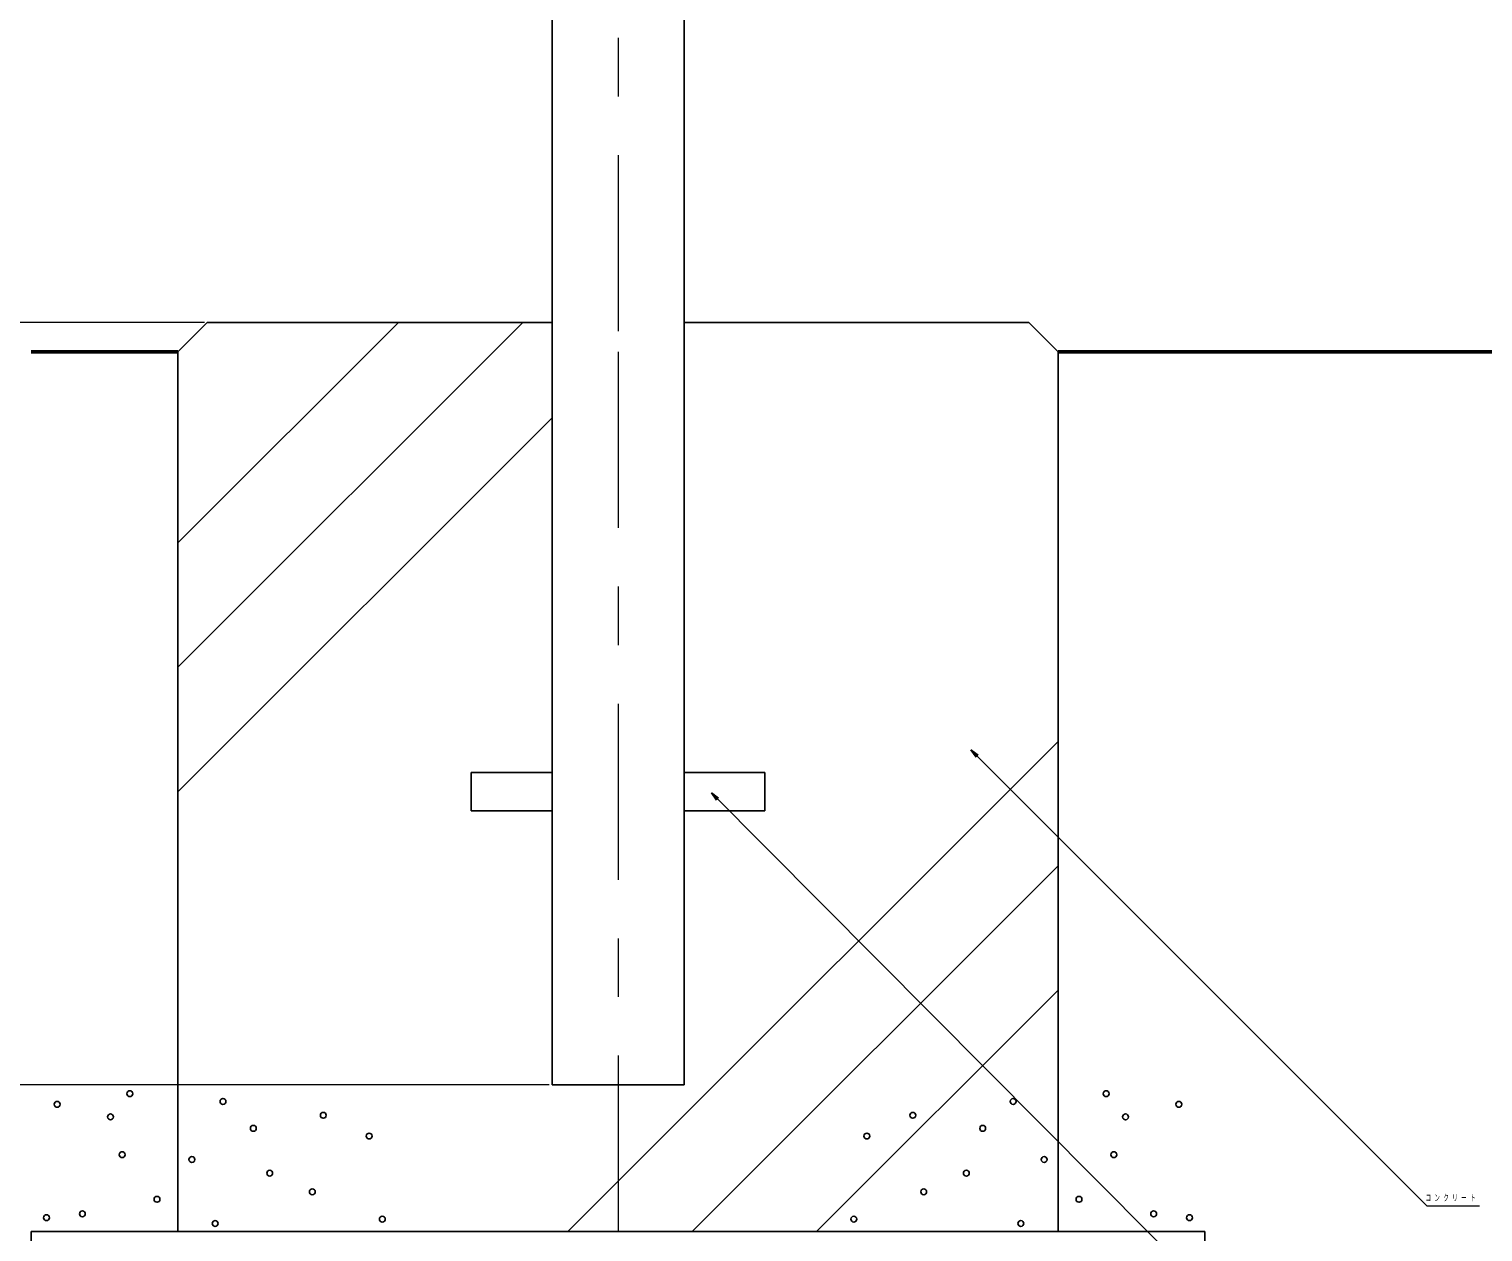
# Model space of a CAD drawing. Units: millimetres on the paper, scale 1:20. Extents: x -385 to 0, y 0 to 267.
# Drawn here: x -285.96 to -261.18, y 101.44 to 121.94 of the extents above; entities that cross this region are included whole.
import ezdxf

# ---------------------------------------------------------------- set-up
doc = ezdxf.new("R2010")
doc.units = ezdxf.units.MM
doc.linetypes.add('USER2', pattern=[6, 3, -1, 1, -1])
doc.layers.add('1_20', color=7, linetype='Continuous', lineweight=25)
doc.styles.add('ＭＳ ゴシック', font='')
doc.styles.get('ＭＳ ゴシック').set_extended_font_data('MS Gothic')

msp = doc.modelspace()

# ---------------------------------------------------------------- linework, layer by layer
at = {"layer": '1_20', "color": 4, "linetype": 'USER2', "lineweight": 13}
msp.add_line((-275.925, 131.788), (-275.925, 116.44), dxfattribs=at)
msp.add_line((-275.925, 131.788), (-275.925, 116.44), dxfattribs=at)
at = {"layer": '1_20', "color": 4}
for p, q in [((-277.05, 130.39), (-277.05, 116.94)), ((-274.8, 130.39), (-274.8, 116.94))]:
    msp.add_line(p, q, dxfattribs=at)
at = {"layer": '1_20', "lineweight": 13}
for p, q in [((-283.925, 116.94), (-296.925, 116.94)), ((-282.975, 116.94), (-295.975, 116.94)), ((-283.425, 113.183), (-279.667, 116.94)), ((-283.425, 111.061), (-277.546, 116.94)), ((-283.425, 108.94), (-277.05, 115.315)), ((-275.925, 102.298), (-268.425, 109.798)), ((-274.661, 101.44), (-268.425, 107.677)), ((-272.54, 101.44), (-268.425, 105.555)), ((-278.05, 103.94), (-296.925, 103.94)), ((-277.1, 103.94), (-295.975, 103.94)), ((-276.783, 101.44), (-275.925, 102.298))]:
    msp.add_line(p, q, dxfattribs=at)
at = {"layer": '1_20'}
for p, q in [((-282.925, 116.94), (-283.425, 116.44)), ((-282.925, 116.94), (-277.05, 116.94)), ((-277.05, 103.94), (-277.05, 116.94)), ((-274.8, 103.94), (-274.8, 116.94)), ((-274.8, 116.94), (-268.925, 116.94)), ((-268.925, 116.94), (-268.425, 116.44)), ((-283.425, 101.44), (-283.425, 116.44)), ((-268.425, 101.44), (-268.425, 116.44)), ((-269.821, 109.529), (-269.91, 109.653)), ((-269.91, 109.653), (-269.786, 109.565)), ((-269.91, 109.653), (-269.804, 109.547)), ((-278.425, 108.615), (-278.425, 109.265)), ((-278.425, 109.265), (-277.05, 109.265)), ((-274.8, 109.265), (-273.425, 109.265)), ((-273.425, 108.615), (-273.425, 109.265)), ((-274.246, 108.796), (-274.334, 108.92)), ((-274.334, 108.92), (-274.21, 108.832)), ((-274.334, 108.92), (-274.228, 108.814)), ((-278.425, 108.615), (-277.05, 108.615)), ((-274.8, 108.615), (-273.425, 108.615)), ((-274.8, 103.94), (-277.05, 103.94)), ((-285.925, 96.44), (-285.925, 101.44)), ((-285.925, 101.44), (-265.925, 101.44)), ((-265.925, 96.44), (-265.925, 101.44))]:
    msp.add_line(p, q, dxfattribs=at)
at = {"layer": '1_20', "lineweight": 50}
for p, q in [((-285.925, 116.44), (-283.425, 116.44)), ((-268.425, 116.44), (-228.425, 116.44))]:
    msp.add_line(p, q, dxfattribs=at)
at = {"layer": '1_20', "linetype": 'USER2', "lineweight": 13}
msp.add_line((-275.925, 116.44), (-275.925, 94.692), dxfattribs=at)
at = {"layer": '1_20', "lineweight": 13}
for points in [[(-269.91, 109.653), (-262.14, 101.883), (-261.24, 101.883)], [(-274.334, 108.92), (-262.14, 96.652), (-261.24, 96.652)]]:
    msp.add_lwpolyline(points, dxfattribs=at)
at = {"layer": '1_20'}
for centre in [(-284.244, 103.792), (-267.605, 103.792), (-285.483, 103.611), (-282.658, 103.66), (-269.191, 103.66), (-266.366, 103.611), (-284.575, 103.396), (-280.948, 103.424), (-270.901, 103.424), (-267.275, 103.396), (-282.141, 103.201), (-280.166, 103.07), (-271.684, 103.07), (-269.709, 103.201), (-284.376, 102.752), (-283.187, 102.669), (-268.663, 102.669), (-267.473, 102.752), (-281.861, 102.437), (-269.988, 102.437), (-281.135, 102.12), (-270.715, 102.12), (-283.782, 101.992), (-268.068, 101.992), (-285.665, 101.678), (-285.054, 101.744), (-282.791, 101.579), (-279.942, 101.654), (-271.907, 101.654), (-269.059, 101.579), (-266.796, 101.744), (-266.185, 101.678)]:
    msp.add_circle(centre, 0.05, dxfattribs=at)

# ---------------------------------------------------------------- texts
at = {"layer": '1_20', "insert": (-262.161, 102.015), "char_height": 0.11, "attachment_point": 4, "style": 'ＭＳ ゴシック'}
msp.add_mtext('\\T1.64;\\W0.6;コンクリート', dxfattribs=at)

doc.saveas('drawing.dxf')
